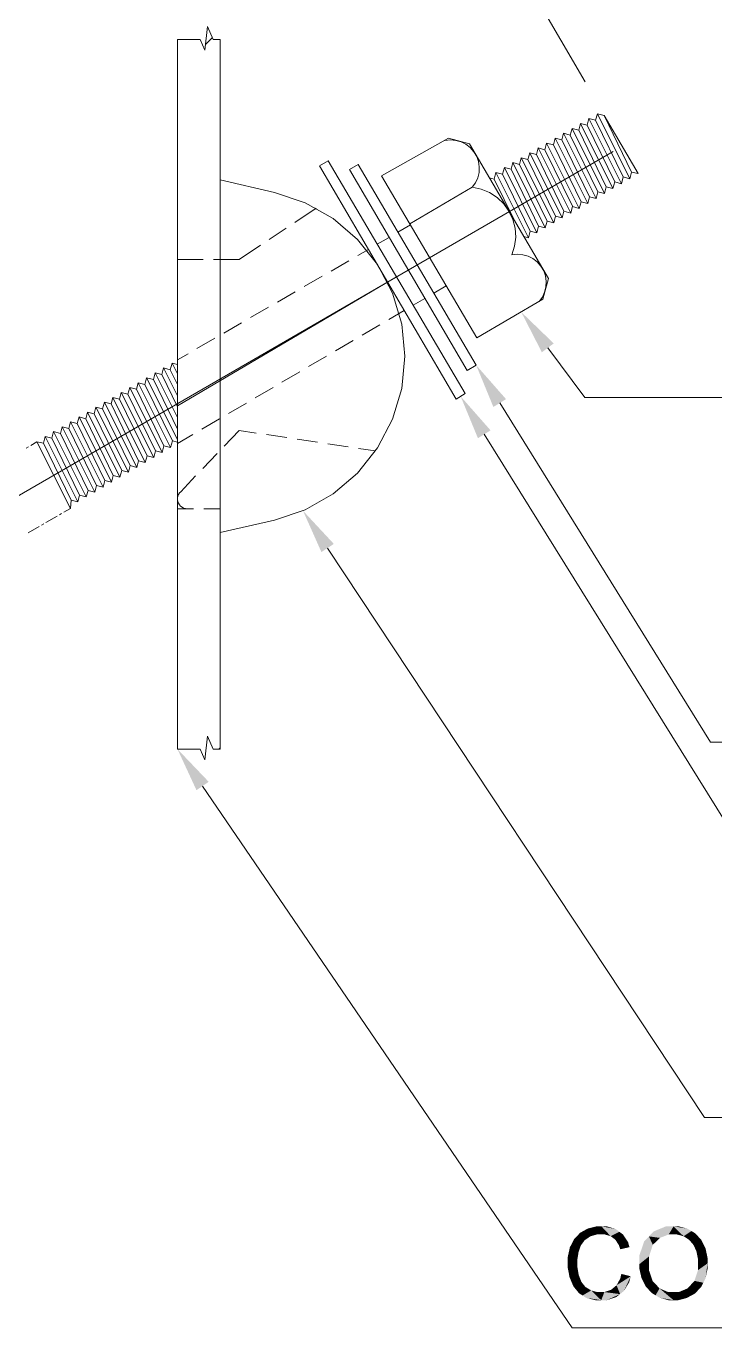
# Model space of a CAD drawing. Header units: millimetres. Extents: x 2 to 579, y 1 to 405.
# Drawn here: x 216.12 to 224.46, y 112.21 to 127.96 of the extents above; entities that cross this region are included whole.
import ezdxf

# ---------------------------------------------------------------- set-up
doc = ezdxf.new("R2010")
doc.units = ezdxf.units.MM
doc.linetypes.add('XKITLINE00', pattern=[0])
doc.layers.add('LinkedObject', color=7, linetype='Continuous', lineweight=0)

# ---------------------------------------------------------------- blocks, each defined once
blk = doc.blocks.new('*A4')
at = {"layer": 'LinkedObject'}
for color, points in [(6, [(222.506, 124.12), (222.362, 124.013), (222.112, 124.5)]), (6, [(221.928, 123.446), (221.775, 123.351), (221.567, 123.857)]), (6, [(221.741, 123.068), (221.588, 122.973), (221.379, 123.479)]), (6, [(219.843, 121.694), (219.693, 121.595), (219.47, 122.095)]), (6, [(218.328, 118.815), (218.18, 118.714), (217.95, 119.211)]), (7, [(223.025, 113.436), (223.03, 113.338), (222.921, 113.41)]), (7, [(223.083, 113.436), (223.03, 113.338), (223.025, 113.436)]), (7, [(223.03, 113.338), (223.083, 113.436), (223.08, 113.338)]), (7, [(223.083, 113.436), (223.123, 113.338), (223.08, 113.338)]), (7, [(223.256, 113.403), (223.083, 113.436), (223.147, 113.436)]), (7, [(223.3, 113.37), (223.083, 113.436), (223.256, 113.403)]), (7, [(223.195, 113.317), (223.083, 113.436), (223.3, 113.37)]), (7, [(223.123, 113.338), (223.083, 113.436), (223.195, 113.317)]), (7, [(223.866, 113.436), (223.659, 113.314), (223.717, 113.375)]), (7, [(223.957, 113.436), (223.659, 113.314), (223.866, 113.436)]), (7, [(223.897, 113.337), (223.659, 113.314), (223.957, 113.436)]), (7, [(223.897, 113.337), (223.957, 113.436), (223.958, 113.337)]), (7, [(223.957, 113.436), (224, 113.337), (223.958, 113.337)]), (7, [(224.125, 113.407), (223.957, 113.436), (224.017, 113.436)]), (7, [(224.173, 113.379), (223.957, 113.436), (224.125, 113.407)]), (7, [(224.078, 113.316), (223.957, 113.436), (224.173, 113.379)]), (7, [(224, 113.337), (223.957, 113.436), (224.078, 113.316)]), (7, [(222.752, 113.281), (222.88, 113.267), (222.727, 113.231)]), (7, [(222.826, 113.358), (222.88, 113.267), (222.752, 113.281)]), (7, [(222.873, 113.384), (222.88, 113.267), (222.826, 113.358)]), (7, [(222.921, 113.41), (223.03, 113.338), (222.873, 113.384)]), (7, [(222.873, 113.384), (223.03, 113.338), (222.947, 113.314)]), (7, [(222.88, 113.267), (222.873, 113.384), (222.914, 113.29)]), (7, [(222.914, 113.29), (222.873, 113.384), (222.947, 113.314)]), (7, [(223.195, 113.317), (223.3, 113.37), (223.224, 113.295)]), (7, [(223.3, 113.37), (223.252, 113.274), (223.224, 113.295)]), (7, [(223.252, 113.274), (223.3, 113.37), (223.296, 113.205)]), (7, [(223.296, 113.205), (223.3, 113.37), (223.423, 113.184)]), (7, [(223.406, 113.244), (223.3, 113.37), (223.345, 113.337)]), (7, [(223.423, 113.184), (223.3, 113.37), (223.406, 113.244)]), (7, [(223.659, 113.314), (223.543, 112.978), (223.601, 113.253)]), (7, [(223.705, 113.212), (223.543, 112.978), (223.659, 113.314)]), (7, [(223.792, 113.296), (223.659, 113.314), (223.897, 113.337)]), (7, [(223.659, 113.314), (223.792, 113.296), (223.749, 113.254)]), (7, [(223.705, 113.212), (223.659, 113.314), (223.749, 113.254)]), (7, [(224.078, 113.316), (224.173, 113.379), (224.112, 113.294)]), (7, [(224.173, 113.379), (224.146, 113.272), (224.112, 113.294)]), (7, [(224.146, 113.272), (224.173, 113.379), (224.198, 113.211)]), (7, [(224.294, 113.27), (224.173, 113.379), (224.221, 113.35)]), (7, [(224.319, 113.219), (224.173, 113.379), (224.294, 113.27)]), (7, [(224.198, 113.211), (224.173, 113.379), (224.319, 113.219)]), (7, [(222.806, 113.122), (222.675, 113.063), (222.701, 113.181)]), (7, [(222.793, 113.039), (222.675, 113.063), (222.806, 113.122)]), (7, [(222.82, 113.162), (222.701, 113.181), (222.727, 113.231)]), (7, [(222.806, 113.122), (222.701, 113.181), (222.82, 113.162)]), (7, [(222.727, 113.231), (222.88, 113.267), (222.833, 113.202)]), (7, [(222.82, 113.162), (222.727, 113.231), (222.833, 113.202)]), (7, [(223.296, 113.205), (223.423, 113.184), (223.311, 113.158)]), (7, [(223.601, 113.253), (223.543, 112.978), (223.543, 113.085)]), (7, [(223.661, 113.073), (223.543, 112.978), (223.705, 113.212)]), (7, [(224.198, 113.211), (224.319, 113.219), (224.216, 113.172)]), (7, [(224.319, 113.219), (224.234, 113.133), (224.216, 113.172)]), (7, [(224.234, 113.133), (224.319, 113.219), (224.252, 113.041)]), (7, [(224.252, 113.041), (224.319, 113.219), (224.369, 113.052)]), (7, [(224.369, 113.052), (224.319, 113.219), (224.344, 113.168)]), (7, [(222.675, 113.063), (222.793, 113.039), (222.675, 112.996)]), (7, [(222.675, 112.996), (222.793, 113.039), (222.793, 112.996)]), (7, [(222.793, 112.996), (222.675, 112.934), (222.675, 112.996)]), (7, [(222.793, 112.941), (222.675, 112.934), (222.793, 112.996)]), (7, [(223.543, 112.978), (223.661, 113.073), (223.661, 112.976)]), (7, [(223.543, 112.978), (223.661, 112.898), (223.543, 112.921)]), (7, [(223.661, 112.898), (223.543, 112.978), (223.661, 112.976)]), (7, [(224.21, 112.776), (224.369, 112.988), (224.316, 112.753)]), (7, [(224.252, 112.905), (224.369, 112.988), (224.21, 112.776)]), (7, [(224.252, 112.988), (224.369, 113.052), (224.369, 112.988)]), (7, [(224.252, 113.041), (224.369, 113.052), (224.252, 112.988)]), (7, [(224.369, 112.988), (224.252, 112.905), (224.252, 112.988)]), (7, [(224.316, 112.753), (224.369, 112.988), (224.343, 112.805)]), (7, [(224.343, 112.805), (224.369, 112.988), (224.369, 112.922)]), (7, [(222.793, 112.941), (222.721, 112.764), (222.675, 112.934)]), (7, [(222.675, 112.934), (222.721, 112.764), (222.698, 112.818)]), (7, [(222.809, 112.845), (222.721, 112.764), (222.793, 112.941)]), (7, [(222.721, 112.764), (222.809, 112.845), (222.825, 112.804)]), (7, [(222.841, 112.763), (222.721, 112.764), (222.825, 112.804)]), (7, [(223.267, 112.723), (223.438, 112.831), (223.309, 112.616)]), (7, [(223.312, 112.805), (223.438, 112.831), (223.267, 112.723)]), (7, [(223.309, 112.616), (223.438, 112.831), (223.356, 112.653)]), (7, [(223.438, 112.831), (223.312, 112.805), (223.324, 112.86)]), (7, [(223.356, 112.653), (223.438, 112.831), (223.42, 112.761)]), (7, [(223.543, 112.921), (223.661, 112.898), (223.568, 112.813)]), (7, [(223.568, 112.813), (223.661, 112.898), (223.593, 112.762)]), (7, [(223.593, 112.762), (223.661, 112.898), (223.703, 112.775)]), (7, [(222.721, 112.764), (222.854, 112.599), (222.744, 112.71)]), (7, [(222.841, 112.763), (222.854, 112.599), (222.721, 112.764)]), (7, [(222.744, 112.71), (222.854, 112.599), (222.81, 112.628)]), (7, [(222.891, 112.701), (222.854, 112.599), (222.841, 112.763)]), (7, [(222.854, 112.599), (222.891, 112.701), (222.925, 112.681)]), (7, [(222.959, 112.66), (222.854, 112.599), (222.925, 112.681)]), (7, [(222.959, 112.66), (223.081, 112.542), (222.854, 112.599)]), (7, [(223.032, 112.64), (223.081, 112.542), (222.959, 112.66)]), (7, [(223.201, 112.668), (223.309, 112.616), (223.119, 112.64)]), (7, [(223.309, 112.616), (223.201, 112.668), (223.234, 112.696)]), (7, [(223.267, 112.723), (223.309, 112.616), (223.234, 112.696)]), (7, [(223.703, 112.775), (223.69, 112.631), (223.593, 112.762)]), (7, [(223.593, 112.762), (223.69, 112.631), (223.618, 112.711)]), (7, [(223.745, 112.73), (223.69, 112.631), (223.703, 112.775)]), (7, [(223.69, 112.631), (223.745, 112.73), (223.739, 112.601)]), (7, [(223.739, 112.601), (223.745, 112.73), (223.787, 112.685)]), (7, [(223.787, 112.685), (223.956, 112.542), (223.739, 112.601)]), (7, [(223.892, 112.64), (223.956, 112.542), (223.787, 112.685)]), (7, [(224.166, 112.596), (224.02, 112.64), (224.127, 112.685)]), (7, [(224.169, 112.731), (224.215, 112.622), (224.127, 112.685)]), (7, [(224.127, 112.685), (224.215, 112.622), (224.166, 112.596)]), (7, [(224.316, 112.753), (224.169, 112.731), (224.21, 112.776)]), (7, [(224.29, 112.701), (224.169, 112.731), (224.316, 112.753)]), (7, [(224.215, 112.622), (224.169, 112.731), (224.29, 112.701)]), (7, [(222.854, 112.599), (223.081, 112.542), (222.898, 112.571)]), (7, [(222.898, 112.571), (223.081, 112.542), (223.011, 112.542)]), (7, [(223.081, 112.542), (223.032, 112.64), (223.071, 112.64)]), (7, [(223.119, 112.64), (223.081, 112.542), (223.071, 112.64)]), (7, [(223.119, 112.64), (223.309, 112.616), (223.081, 112.542)]), (7, [(223.081, 112.542), (223.309, 112.616), (223.148, 112.542)]), (7, [(223.148, 112.542), (223.309, 112.616), (223.262, 112.579)]), (7, [(223.739, 112.601), (223.956, 112.542), (223.787, 112.572)]), (7, [(223.787, 112.572), (223.956, 112.542), (223.896, 112.542)]), (7, [(223.956, 112.542), (223.892, 112.64), (223.956, 112.64)]), (7, [(223.956, 112.542), (224.02, 112.64), (224.013, 112.542)]), (7, [(224.02, 112.64), (223.956, 112.542), (223.956, 112.64)]), (7, [(224.013, 112.542), (224.02, 112.64), (224.118, 112.569)]), (7, [(224.118, 112.569), (224.02, 112.64), (224.166, 112.596)])]:
    blk.add_hatch(color=color, dxfattribs=at).paths.add_polyline_path(points, flags=17)
at = {"layer": 'LinkedObject', "color": 6, "linetype": 'XKITLINE00', "lineweight": 0}
for p, q in [((222.885, 127.284), (218.528, 134.821)), ((208.403, 117.874), (223.224, 126.441)), ((222.434, 124.066), (222.882, 123.464)), ((221.852, 123.399), (224.404, 119.295)), ((222.882, 123.464), (231.417, 123.464)), ((221.664, 123.02), (225.274, 117.216)), ((219.768, 121.644), (224.333, 114.751)), ((224.404, 119.295), (234.207, 119.295)), ((218.254, 118.764), (222.728, 112.206)), ((224.333, 114.751), (236.83, 114.751)), ((222.728, 112.206), (237.242, 112.206))]:
    blk.add_line(p, q, dxfattribs=at)
at = {"layer": 'LinkedObject', "color": 7, "linetype": 'XKITLINE00', "lineweight": 0}
for p, q in [((218.314, 127.955), (218.281, 127.668)), ((218.384, 127.799), (218.314, 127.955)), ((217.95, 119.211), (217.95, 127.799)), ((217.95, 127.799), (218.223, 127.799)), ((218.281, 127.668), (218.223, 127.799)), ((218.374, 127.822), (218.289, 127.737)), ((218.384, 127.799), (218.468, 127.799)), ((218.468, 127.799), (218.468, 119.211)), ((223.335, 126.505), (223.335, 126.505)), ((218.468, 126.098), (219.126, 125.947)), ((219.495, 125.823), (219.126, 125.947)), ((219.835, 125.631), (219.495, 125.823)), ((220.131, 125.378), (219.835, 125.631)), ((220.374, 125.073), (220.131, 125.378)), ((220.554, 124.727), (220.374, 125.073)), ((220.665, 124.353), (220.554, 124.727)), ((220.703, 123.964), (220.665, 124.353)), ((220.665, 123.576), (220.703, 123.964)), ((220.554, 123.202), (220.665, 123.576)), ((220.374, 122.856), (220.554, 123.202)), ((220.131, 122.551), (220.374, 122.856)), ((219.835, 122.298), (220.131, 122.551)), ((219.495, 122.106), (219.835, 122.298)), ((219.126, 121.982), (219.495, 122.106)), ((218.468, 121.831), (219.126, 121.982))]:
    blk.add_line(p, q, dxfattribs=at)
at = {"layer": 'LinkedObject', "color": 1, "linetype": 'XKITLINE00', "lineweight": 0}
for p, q in [((222.911, 126.76), (222.932, 126.841)), ((222.932, 126.841), (223.013, 126.82)), ((223.325, 126.053), (222.932, 126.841)), ((223.013, 126.82), (223.035, 126.9)), ((223.035, 126.9), (223.116, 126.879)), ((223.427, 126.113), (223.035, 126.9)), ((223.116, 126.879), (223.449, 126.194)), ((223.116, 126.879), (223.527, 126.177)), ((222.706, 126.642), (222.728, 126.722)), ((223.121, 125.934), (222.728, 126.722)), ((222.728, 126.722), (222.809, 126.701)), ((222.809, 126.701), (222.83, 126.782)), ((222.809, 126.701), (223.142, 126.015)), ((222.83, 126.782), (222.911, 126.76)), ((223.223, 125.993), (222.83, 126.782)), ((222.911, 126.76), (223.244, 126.074)), ((223.013, 126.82), (223.346, 126.134)), ((222.399, 126.464), (222.42, 126.545)), ((222.42, 126.545), (222.501, 126.523)), ((222.815, 125.754), (222.42, 126.545)), ((222.501, 126.523), (222.523, 126.604)), ((222.501, 126.523), (222.836, 125.835)), ((222.917, 125.814), (222.523, 126.604)), ((222.523, 126.604), (222.604, 126.583)), ((222.604, 126.583), (222.625, 126.663)), ((222.604, 126.583), (222.938, 125.895)), ((223.019, 125.874), (222.625, 126.663)), ((222.625, 126.663), (222.706, 126.642)), ((222.706, 126.642), (223.04, 125.955)), ((222.092, 126.286), (222.113, 126.367)), ((222.506, 125.579), (222.113, 126.367)), ((222.113, 126.367), (222.194, 126.345)), ((222.194, 126.345), (222.216, 126.426)), ((222.609, 125.638), (222.216, 126.426)), ((222.216, 126.426), (222.297, 126.405)), ((222.297, 126.405), (222.318, 126.485)), ((222.297, 126.405), (222.63, 125.719)), ((222.711, 125.698), (222.318, 126.485)), ((222.318, 126.485), (222.399, 126.464)), ((222.399, 126.464), (222.732, 125.779)), ((219.671, 126.267), (219.776, 126.328)), ((221.324, 123.446), (219.671, 126.267)), ((219.776, 126.328), (221.434, 123.512)), ((221.887, 126.168), (221.908, 126.248)), ((222.302, 125.459), (221.908, 126.248)), ((221.908, 126.248), (221.989, 126.227)), ((221.989, 126.227), (222.011, 126.308)), ((221.989, 126.227), (222.323, 125.54)), ((222.404, 125.519), (222.011, 126.308)), ((222.011, 126.308), (222.092, 126.286)), ((222.092, 126.286), (222.426, 125.6)), ((222.194, 126.345), (222.528, 125.66)), ((221.727, 126.124), (221.785, 126.108)), ((221.785, 126.108), (221.806, 126.189)), ((221.785, 126.108), (222.025, 125.615)), ((222.2, 125.399), (221.806, 126.189)), ((221.806, 126.189), (221.887, 126.168)), ((221.887, 126.168), (222.221, 125.48)), ((223.223, 125.993), (223.244, 126.074)), ((223.244, 126.074), (223.325, 126.053)), ((223.325, 126.053), (223.346, 126.134)), ((223.346, 126.134), (223.427, 126.113)), ((223.427, 126.113), (223.449, 126.194)), ((223.527, 126.177), (223.449, 126.194)), ((222.917, 125.814), (222.938, 125.895)), ((222.938, 125.895), (223.019, 125.874)), ((223.019, 125.874), (223.04, 125.955)), ((223.04, 125.955), (223.121, 125.934)), ((223.121, 125.934), (223.142, 126.015)), ((223.142, 126.015), (223.223, 125.993)), ((219.63, 125.757), (219.371, 125.585)), ((222.711, 125.698), (222.732, 125.779)), ((222.734, 125.775), (222.815, 125.754)), ((222.815, 125.754), (222.836, 125.835)), ((222.836, 125.835), (222.917, 125.814)), ((222.404, 125.519), (222.426, 125.6)), ((222.426, 125.6), (222.506, 125.579)), ((222.506, 125.579), (222.528, 125.66)), ((222.528, 125.66), (222.609, 125.638)), ((222.609, 125.638), (222.63, 125.719)), ((222.63, 125.719), (222.711, 125.698)), ((219.267, 125.516), (219.059, 125.377)), ((222.142, 125.414), (222.2, 125.399)), ((222.2, 125.399), (222.221, 125.48)), ((222.221, 125.48), (222.302, 125.459)), ((222.302, 125.459), (222.323, 125.54)), ((222.323, 125.54), (222.404, 125.519)), ((218.955, 125.308), (218.696, 125.135)), ((218.26, 125.135), (217.95, 125.135)), ((218.696, 125.135), (218.385, 125.135)), ((217.863, 123.802), (217.884, 123.882)), ((217.884, 123.882), (217.95, 123.865)), ((217.95, 123.751), (217.884, 123.882)), ((217.556, 123.624), (217.577, 123.704)), ((217.577, 123.704), (217.658, 123.683)), ((217.95, 122.959), (217.577, 123.704)), ((217.658, 123.683), (217.68, 123.764)), ((217.658, 123.683), (217.95, 123.084)), ((217.68, 123.764), (217.761, 123.742)), ((217.95, 123.223), (217.68, 123.764)), ((217.761, 123.742), (217.782, 123.823)), ((217.761, 123.742), (217.95, 123.354)), ((217.782, 123.823), (217.863, 123.802)), ((217.95, 123.487), (217.782, 123.823)), ((217.863, 123.802), (217.95, 123.624)), ((217.249, 123.446), (217.27, 123.527)), ((217.27, 123.527), (217.351, 123.505)), ((217.662, 122.74), (217.27, 123.527)), ((217.351, 123.505), (217.372, 123.586)), ((217.372, 123.586), (217.454, 123.565)), ((217.765, 122.8), (217.372, 123.586)), ((217.454, 123.565), (217.475, 123.645)), ((217.454, 123.565), (217.786, 122.881)), ((217.475, 123.645), (217.556, 123.624)), ((217.867, 122.86), (217.475, 123.645)), ((217.556, 123.624), (217.888, 122.941)), ((217.044, 123.327), (217.065, 123.408)), ((217.065, 123.408), (217.146, 123.387)), ((217.458, 122.62), (217.065, 123.408)), ((217.146, 123.387), (217.168, 123.467)), ((217.146, 123.387), (217.479, 122.701)), ((217.168, 123.467), (217.249, 123.446)), ((217.56, 122.68), (217.168, 123.467)), ((217.249, 123.446), (217.582, 122.761)), ((217.351, 123.505), (217.684, 122.821)), ((221.324, 123.446), (221.434, 123.512)), ((216.737, 123.15), (216.758, 123.23)), ((216.758, 123.23), (216.839, 123.209)), ((217.152, 122.441), (216.758, 123.23)), ((216.839, 123.209), (216.861, 123.29)), ((216.839, 123.209), (217.173, 122.522)), ((216.861, 123.29), (216.942, 123.268)), ((217.254, 122.501), (216.861, 123.29)), ((216.942, 123.268), (216.963, 123.349)), ((216.942, 123.268), (217.275, 122.582)), ((216.963, 123.349), (217.044, 123.327)), ((217.356, 122.561), (216.963, 123.349)), ((217.044, 123.327), (217.377, 122.642)), ((216.43, 122.972), (216.451, 123.053)), ((216.451, 123.053), (216.532, 123.031)), ((216.846, 122.262), (216.451, 123.053)), ((216.532, 123.031), (216.553, 123.112)), ((216.553, 123.112), (216.634, 123.09)), ((216.948, 122.321), (216.553, 123.112)), ((216.634, 123.09), (216.656, 123.171)), ((216.634, 123.09), (216.969, 122.402)), ((216.656, 123.171), (216.737, 123.15)), ((217.05, 122.381), (216.656, 123.171)), ((216.737, 123.15), (217.071, 122.462)), ((218.515, 122.877), (218.696, 123.066)), ((218.904, 123.035), (218.696, 123.066)), ((216.249, 122.929), (216.327, 122.913)), ((216.653, 122.123), (216.249, 122.929)), ((216.327, 122.913), (216.349, 122.993)), ((216.327, 122.913), (216.663, 122.223)), ((216.349, 122.993), (216.43, 122.972)), ((216.744, 122.202), (216.349, 122.993)), ((216.43, 122.972), (216.765, 122.283)), ((216.532, 123.031), (216.867, 122.342)), ((217.867, 122.86), (217.888, 122.941)), ((217.888, 122.941), (217.95, 122.924)), ((217.955, 122.927), (217.95, 122.922)), ((219.275, 122.98), (219.028, 123.017)), ((219.646, 122.924), (219.399, 122.961)), ((220.017, 122.869), (219.77, 122.906)), ((217.56, 122.68), (217.582, 122.761)), ((217.582, 122.761), (217.662, 122.74)), ((217.662, 122.74), (217.684, 122.821)), ((217.684, 122.821), (217.765, 122.8)), ((217.765, 122.8), (217.786, 122.881)), ((217.786, 122.881), (217.867, 122.86)), ((218.256, 122.606), (218.429, 122.787)), ((220.349, 122.819), (220.141, 122.85)), ((217.254, 122.501), (217.275, 122.582)), ((217.275, 122.582), (217.356, 122.561)), ((217.356, 122.561), (217.377, 122.642)), ((217.377, 122.642), (217.458, 122.62)), ((217.458, 122.62), (217.479, 122.701)), ((217.479, 122.701), (217.56, 122.68)), ((217.05, 122.381), (217.071, 122.462)), ((217.071, 122.462), (217.152, 122.441)), ((217.152, 122.441), (217.173, 122.522)), ((217.173, 122.522), (217.254, 122.501)), ((217.99, 122.326), (218.17, 122.516)), ((216.744, 122.202), (216.765, 122.283)), ((216.765, 122.283), (216.846, 122.262)), ((216.846, 122.262), (216.867, 122.342)), ((216.867, 122.342), (216.948, 122.321)), ((216.948, 122.321), (216.969, 122.402)), ((216.969, 122.402), (217.05, 122.381)), ((217.955, 122.271), (217.95, 122.25)), ((217.963, 122.292), (217.955, 122.271)), ((217.975, 122.31), (217.963, 122.292)), ((217.99, 122.326), (217.975, 122.31)), ((216.653, 122.123), (216.663, 122.223)), ((216.663, 122.223), (216.744, 122.202)), ((217.95, 122.25), (217.95, 122.228)), ((217.95, 122.228), (217.954, 122.206)), ((218.146, 122.12), (217.95, 122.12)), ((217.954, 122.206), (217.962, 122.186)), ((217.962, 122.186), (217.973, 122.167)), ((217.973, 122.167), (217.988, 122.151)), ((217.988, 122.151), (218.005, 122.137)), ((218.005, 122.137), (218.025, 122.128)), ((218.025, 122.128), (218.046, 122.122)), ((218.046, 122.122), (218.068, 122.12)), ((218.468, 122.12), (218.271, 122.12))]:
    blk.add_line(p, q, dxfattribs=at)
at = {"layer": 'LinkedObject', "color": 3, "linetype": 'XKITLINE00', "lineweight": 0}
for p, q in [((221.23, 126.603), (220.421, 126.146)), ((221.254, 126.582), (221.188, 126.575)), ((221.485, 126.536), (221.23, 126.603)), ((221.32, 126.577), (221.254, 126.582)), ((221.384, 126.56), (221.32, 126.577)), ((221.443, 126.53), (221.384, 126.56)), ((221.495, 126.49), (221.443, 126.53)), ((222.441, 124.905), (221.485, 126.536)), ((221.539, 126.44), (221.495, 126.49)), ((221.573, 126.383), (221.539, 126.44)), ((221.595, 126.321), (221.573, 126.383)), ((221.604, 126.255), (221.595, 126.321)), ((221.601, 126.189), (221.604, 126.255)), ((220.421, 126.146), (221.575, 124.186)), ((221.518, 126.011), (221.557, 126.064)), ((221.557, 126.064), (221.585, 126.125)), ((221.585, 126.125), (221.601, 126.189)), ((221.518, 126.011), (220.762, 125.568)), ((221.626, 125.988), (221.518, 126.011)), ((221.728, 125.946), (221.626, 125.988)), ((221.82, 125.886), (221.728, 125.946)), ((221.9, 125.81), (221.82, 125.886)), ((221.964, 125.721), (221.9, 125.81)), ((222.01, 125.621), (221.964, 125.721)), ((222.038, 125.515), (222.01, 125.621)), ((222.045, 125.405), (222.038, 125.515)), ((221.999, 125.191), (222.032, 125.296)), ((222.032, 125.296), (222.045, 125.405)), ((222.065, 125.198), (221.999, 125.191)), ((222.131, 125.193), (222.065, 125.198)), ((222.195, 125.176), (222.131, 125.193)), ((222.254, 125.146), (222.195, 125.176)), ((222.306, 125.106), (222.254, 125.146)), ((222.35, 125.056), (222.306, 125.106)), ((222.384, 124.999), (222.35, 125.056)), ((222.406, 124.937), (222.384, 124.999)), ((222.415, 124.871), (222.406, 124.937)), ((222.441, 124.905), (222.375, 124.654)), ((222.396, 124.741), (222.412, 124.805)), ((222.412, 124.805), (222.415, 124.871)), ((222.375, 124.654), (221.575, 124.186)), ((222.329, 124.627), (222.368, 124.68)), ((222.368, 124.68), (222.396, 124.741))]:
    blk.add_line(p, q, dxfattribs=at)
at = {"layer": 'LinkedObject', "color": 2, "linetype": 'XKITLINE00', "lineweight": 0}
for p, q in [((220.031, 126.225), (220.136, 126.287)), ((221.456, 123.793), (220.031, 126.225)), ((220.136, 126.287), (221.567, 123.857)), ((221.456, 123.793), (221.567, 123.857))]:
    blk.add_line(p, q, dxfattribs=at)
at = {"layer": 'LinkedObject', "color": 4, "linetype": 'XKITLINE00', "lineweight": 0}
for p, q in [((220.771, 125.553), (220.62, 125.465)), ((220.262, 125.258), (220.133, 125.184)), ((220.512, 125.403), (220.369, 125.32)), ((220.025, 125.121), (219.809, 124.996)), ((217.95, 123.365), (220.601, 124.926)), ((219.701, 124.934), (219.484, 124.808)), ((221.054, 124.728), (221.205, 124.816)), ((219.376, 124.746), (219.16, 124.621)), ((220.804, 124.581), (220.946, 124.664)), ((219.052, 124.558), (218.835, 124.433)), ((220.509, 124.408), (220.696, 124.518)), ((218.727, 124.37), (218.511, 124.245)), ((220.186, 124.219), (220.401, 124.345)), ((218.403, 124.182), (218.186, 124.057)), ((219.862, 124.029), (220.078, 124.155)), ((218.078, 123.994), (217.95, 123.92)), ((219.538, 123.839), (219.754, 123.966)), ((219.215, 123.65), (219.431, 123.776)), ((218.891, 123.46), (219.107, 123.587)), ((218.568, 123.271), (218.784, 123.397)), ((218.244, 123.081), (218.46, 123.207)), ((217.95, 122.908), (218.136, 123.018))]:
    blk.add_line(p, q, dxfattribs=at)
at = {"layer": 'LinkedObject', "color": 9, "linetype": 'XKITLINE00', "lineweight": 0}
for p, q in [((216.173, 122.885), (216.249, 122.929)), ((216.119, 122.854), (216.146, 122.869)), ((216.574, 122.077), (216.653, 122.123)), ((216.358, 121.952), (216.493, 122.031)), ((216.52, 122.046), (216.547, 122.062)), ((216.141, 121.827), (216.276, 121.905)), ((216.303, 121.921), (216.331, 121.937)), ((218.314, 119.367), (218.281, 119.08)), ((218.384, 119.211), (218.314, 119.367)), ((218.223, 119.211), (217.95, 119.211)), ((218.281, 119.08), (218.223, 119.211)), ((218.468, 119.211), (218.384, 119.211)), ((218.468, 119.228), (218.45, 119.211))]:
    blk.add_line(p, q, dxfattribs=at)

msp = doc.modelspace()

# ---------------------------------------------------------------- block references
at = {"lineweight": 0}
msp.add_blockref('*A4', (0, 0), dxfattribs=at)

doc.saveas('drawing.dxf')
